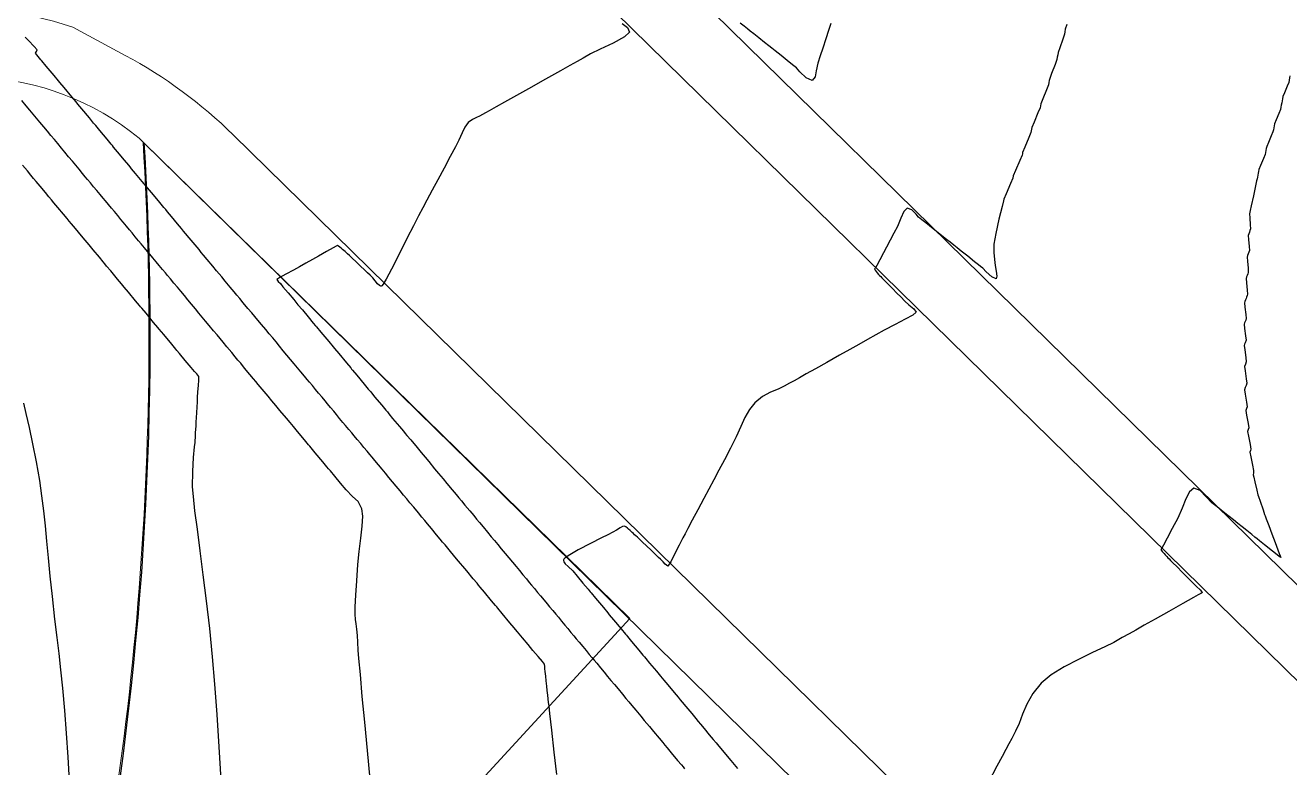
# Model space of a CAD drawing. Header units: millimetres. Extents: x 340454 to 342791, y 6993867 to 6995092.
# Drawn here: x 341711.5 to 341757.8, y 6994418.21 to 6994445.38 of the extents above; entities that cross this region are included whole.
import ezdxf

# ---------------------------------------------------------------- set-up
doc = ezdxf.new("R2010")
doc.units = ezdxf.units.MM
doc.header["$LTSCALE"] = 10
for name, color, linetype in [('T-HM-CURVA_INTERMEDIARIA', 45, 'Continuous'), ('T-HM-CURVA_MESTRA', 20, 'Continuous'), ('URB-Calçadas', 2, 'Continuous'), ('URB-Quadras', 3, 'Continuous')]:
    doc.layers.add(name, color=color, linetype=linetype)

msp = doc.modelspace()

# ---------------------------------------------------------------- linework, layer by layer
at = {"layer": 'T-HM-CURVA_INTERMEDIARIA', "color": 45, "linetype": 'Continuous', "lineweight": -3, "flags": 128}
for points, elevation in [([(341733.358, 6994445.45), (341733.554, 6994445.301), (341733.622, 6994445.138), (341733.434, 6994444.959), (341733.022, 6994444.736), (341732.552, 6994444.513), (341732.191, 6994444.335), (341731.923, 6994444.185), (341731.71, 6994444.065), (341731.441, 6994443.914), (341731.093, 6994443.719), (341730.541, 6994443.409), (341729.922, 6994443.062), (341729.375, 6994442.755), (341729.039, 6994442.567), (341728.738, 6994442.398), (341728.488, 6994442.257), (341728.344, 6994442.177), (341728.236, 6994442.116), (341728.127, 6994442.055), (341728.02, 6994442.009), (341727.868, 6994441.939), (341727.714, 6994441.823), (341727.596, 6994441.657), (341727.498, 6994441.444), (341727.374, 6994441.185), (341727.244, 6994440.94), (341727.054, 6994440.582), (341726.83, 6994440.161), (341726.602, 6994439.733), (341726.397, 6994439.347), (341726.203, 6994438.982), (341726.052, 6994438.698), (341725.901, 6994438.414), (341725.707, 6994438.049), (341725.478, 6994437.6), (341725.195, 6994437.029), (341724.908, 6994436.461), (341724.712, 6994436.094), (341724.601, 6994435.913), (341724.55, 6994435.852), (341724.534, 6994435.842), (341724.51, 6994435.842), (341724.463, 6994435.86), (341724.393, 6994435.92), (341724.306, 6994436.03), (341724.219, 6994436.141), (341724.121, 6994436.234), (341724.024, 6994436.327), (341723.913, 6994436.432), (341723.772, 6994436.567), (341723.619, 6994436.712), (341723.45, 6994436.873), (341723.366, 6994436.953), (341723.299, 6994437.016), (341723.254, 6994437.057), (341723.205, 6994437.102), (341723.158, 6994437.144), (341723.118, 6994437.179), (341723.072, 6994437.219), (341723.016, 6994437.264), (341722.971, 6994437.299), (341722.924, 6994437.328), (341722.876, 6994437.295), (341722.771, 6994437.236), (341722.527, 6994437.099), (341722.235, 6994436.935), (341722.01, 6994436.809), (341721.771, 6994436.675), (341721.535, 6994436.543), (341721.318, 6994436.421), (341721.043, 6994436.273), (341720.813, 6994436.15), (341720.713, 6994436.081), (341720.761, 6994436.009), (341720.838, 6994435.93), (341720.933, 6994435.817), (341721.119, 6994435.594), (341721.326, 6994435.346), (341721.482, 6994435.158), (341721.643, 6994434.966), (341721.856, 6994434.709), (341722.044, 6994434.484), (341722.126, 6994434.386), (341722.16, 6994434.345), (341722.318, 6994434.155), (341722.609, 6994433.806), (341722.769, 6994433.614), (341722.821, 6994433.552), (341722.974, 6994433.368), (341723.256, 6994433.03), (341723.413, 6994432.842), (341723.447, 6994432.8), (341723.482, 6994432.759), (341723.632, 6994432.579), (341723.903, 6994432.254), (341724.056, 6994432.069), (341724.1, 6994432.017), (341724.144, 6994431.964), (341724.29, 6994431.789), (341724.549, 6994431.479), (341724.7, 6994431.297), (341724.754, 6994431.233), (341724.807, 6994431.169), (341724.949, 6994430.998), (341725.195, 6994430.704), (341725.344, 6994430.525), (341725.407, 6994430.449), (341725.471, 6994430.372), (341725.61, 6994430.206), (341725.841, 6994429.929), (341725.987, 6994429.753), (341726.061, 6994429.664), (341726.135, 6994429.576), (341726.27, 6994429.413), (341726.486, 6994429.154), (341726.631, 6994428.981), (341726.715, 6994428.88), (341726.799, 6994428.779), (341726.932, 6994428.619), (341727.131, 6994428.381), (341727.274, 6994428.209), (341727.369, 6994428.094), (341727.464, 6994427.98), (341727.594, 6994427.824), (341727.775, 6994427.608), (341727.918, 6994427.436), (341728.025, 6994427.308), (341728.131, 6994427.18), (341728.261, 6994427.024), (341728.424, 6994426.829), (341728.561, 6994426.664), (341728.681, 6994426.521), (341728.8, 6994426.378), (341728.926, 6994426.227), (341729.071, 6994426.052), (341729.205, 6994425.892), (341729.337, 6994425.733), (341729.47, 6994425.574), (341729.591, 6994425.428), (341729.719, 6994425.276), (341729.849, 6994425.12), (341729.953, 6994424.994), (341730.036, 6994424.895), (341730.141, 6994424.769), (341730.258, 6994424.628), (341730.367, 6994424.497), (341730.492, 6994424.348), (341730.606, 6994424.211), (341730.696, 6994424.103), (341730.81, 6994423.967), (341730.925, 6994423.829), (341731.018, 6994423.717), (341731.136, 6994423.575), (341731.259, 6994423.427), (341731.363, 6994423.303), (341731.479, 6994423.164), (341731.586, 6994423.035), (341731.672, 6994422.932), (341731.779, 6994422.803), (341731.907, 6994422.65), (341732.029, 6994422.504), (341732.149, 6994422.36), (341732.247, 6994422.242), (341732.325, 6994422.149), (341732.423, 6994422.031), (341732.555, 6994421.872), (341732.695, 6994421.704), (341732.82, 6994421.555), (341732.943, 6994421.407), (341733.066, 6994421.259), (341733.204, 6994421.094), (341733.363, 6994420.904), (341733.492, 6994420.749), (341733.601, 6994420.618), (341733.71, 6994420.487), (341733.854, 6994420.314), (341734.035, 6994420.097), (341734.164, 6994419.942), (341734.259, 6994419.828), (341734.354, 6994419.715), (341734.501, 6994419.537), (341734.707, 6994419.29), (341734.839, 6994419.132), (341734.918, 6994419.037), (341734.997, 6994418.942), (341735.149, 6994418.76), (341735.383, 6994418.479), (341735.521, 6994418.314), (341735.581, 6994418.242), (341735.641, 6994418.17)], 696), ([(341749.637, 6994445.415), (341749.579, 6994445.241), (341749.562, 6994445.151), (341749.545, 6994445.06), (341749.486, 6994444.882), (341749.378, 6994444.56), (341749.319, 6994444.383), (341749.303, 6994444.299), (341749.287, 6994444.215), (341749.271, 6994444.131), (341749.202, 6994443.949), (341749.077, 6994443.62), (341749.009, 6994443.44), (341748.994, 6994443.363), (341748.98, 6994443.286), (341748.965, 6994443.209), (341748.891, 6994443.024), (341748.754, 6994442.689), (341748.68, 6994442.506), (341748.667, 6994442.437), (341748.654, 6994442.368), (341748.576, 6994442.179), (341748.434, 6994441.834), (341748.357, 6994441.646), (341748.346, 6994441.586), (341748.334, 6994441.525), (341748.323, 6994441.464), (341748.242, 6994441.273), (341748.095, 6994440.923), (341748.015, 6994440.733), (341748.006, 6994440.681), (341747.996, 6994440.629), (341747.913, 6994440.434), (341747.759, 6994440.075), (341747.675, 6994439.877), (341747.66, 6994439.792), (341747.572, 6994439.588), (341747.411, 6994439.219), (341747.324, 6994439.017), (341747.312, 6994438.954), (341747.262, 6994438.754), (341747.149, 6994438.293), (341747.032, 6994437.769), (341746.966, 6994437.378), (341746.963, 6994437.071), (341746.988, 6994436.818), (341747.012, 6994436.595), (341747.046, 6994436.381), (341747.077, 6994436.203), (341747.043, 6994436.103), (341746.888, 6994436.176), (341746.684, 6994436.364), (341746.558, 6994436.489), (341746.479, 6994436.553), (341746.399, 6994436.616), (341746.258, 6994436.728), (341746.006, 6994436.929), (341745.772, 6994437.115), (341745.62, 6994437.236), (341745.499, 6994437.332), (341745.359, 6994437.444), (341745.225, 6994437.55), (341745.119, 6994437.635), (341744.985, 6994437.741), (341744.746, 6994437.932), (341744.47, 6994438.152), (341744.324, 6994438.268), (341744.261, 6994438.318), (341744.199, 6994438.367), (341744.113, 6994438.468), (341743.954, 6994438.628), (341743.788, 6994438.694), (341743.666, 6994438.573), (341743.561, 6994438.322), (341743.43, 6994438.021), (341743.301, 6994437.778), (341743.163, 6994437.518), (341743.03, 6994437.268), (341742.917, 6994437.056), (341742.784, 6994436.805), (341742.672, 6994436.594), (341742.624, 6994436.504), (341742.59, 6994436.467), (341742.616, 6994436.417), (341742.654, 6994436.369), (341742.686, 6994436.33), (341742.745, 6994436.264), (341742.78, 6994436.226), (341742.819, 6994436.185), (341742.861, 6994436.141), (341742.919, 6994436.081), (341742.977, 6994436.022), (341743.042, 6994435.956), (341743.142, 6994435.856), (341743.251, 6994435.746), (341743.412, 6994435.584), (341743.552, 6994435.444), (341743.709, 6994435.286), (341743.848, 6994435.147), (341744.03, 6994435.006), (341744.114, 6994434.88), (341743.998, 6994434.776), (341743.719, 6994434.624), (341743.345, 6994434.436), (341742.946, 6994434.225), (341742.64, 6994434.053), (341742.335, 6994433.882), (341742.021, 6994433.706), (341741.685, 6994433.518), (341741.315, 6994433.31), (341740.847, 6994433.047), (341740.432, 6994432.814), (341740.092, 6994432.624), (341739.848, 6994432.487), (341739.646, 6994432.374), (341739.486, 6994432.284), (341739.283, 6994432.17), (341739.061, 6994432.069), (341738.788, 6994431.956), (341738.494, 6994431.799), (341738.206, 6994431.566), (341738.01, 6994431.319), (341737.848, 6994431.03), (341737.696, 6994430.698), (341737.529, 6994430.323), (341737.321, 6994429.902), (341737.099, 6994429.484), (341736.897, 6994429.105), (341736.71, 6994428.752), (341736.529, 6994428.411), (341736.347, 6994428.069), (341736.122, 6994427.647), (341735.921, 6994427.269), (341735.76, 6994426.965), (341735.654, 6994426.767), (341735.577, 6994426.621), (341735.515, 6994426.505), (341735.438, 6994426.36), (341735.298, 6994426.08), (341735.13, 6994425.748), (341735.025, 6994425.584), (341734.933, 6994425.655), (341734.857, 6994425.745), (341734.805, 6994425.794), (341734.752, 6994425.844), (341734.688, 6994425.905), (341734.562, 6994426.025), (341734.41, 6994426.17), (341734.245, 6994426.327), (341734.096, 6994426.468), (341734.028, 6994426.534), (341733.963, 6994426.595), (341733.913, 6994426.643), (341733.858, 6994426.695), (341733.81, 6994426.74), (341733.77, 6994426.778), (341733.722, 6994426.822), (341733.685, 6994426.855), (341733.647, 6994426.889), (341733.584, 6994426.944), (341733.543, 6994426.979), (341733.487, 6994427.023), (341733.444, 6994427.054), (341733.368, 6994427.037), (341733.282, 6994426.989), (341733.143, 6994426.911), (341733.008, 6994426.835), (341732.822, 6994426.731), (341732.602, 6994426.62), (341732.199, 6994426.419), (341731.745, 6994426.183), (341731.432, 6994426.006), (341731.271, 6994425.897), (341731.214, 6994425.844), (341731.205, 6994425.824), (341731.202, 6994425.795), (341731.215, 6994425.743), (341731.268, 6994425.67), (341731.381, 6994425.572), (341731.541, 6994425.42), (341731.704, 6994425.224), (341731.918, 6994424.968), (341732.104, 6994424.745), (341732.184, 6994424.648), (341732.217, 6994424.609), (341732.375, 6994424.42), (341732.667, 6994424.069), (341732.828, 6994423.876), (341732.882, 6994423.811), (341733.035, 6994423.627), (341733.315, 6994423.292), (341733.471, 6994423.104), (341733.51, 6994423.058), (341733.548, 6994423.011), (341733.696, 6994422.834), (341733.962, 6994422.516), (341734.115, 6994422.332), (341734.165, 6994422.271), (341734.215, 6994422.211), (341734.358, 6994422.04), (341734.608, 6994421.74), (341734.759, 6994421.559), (341734.821, 6994421.485), (341734.883, 6994421.41), (341735.021, 6994421.244), (341735.254, 6994420.965), (341735.402, 6994420.787), (341735.477, 6994420.697), (341735.552, 6994420.608), (341735.686, 6994420.447), (341735.899, 6994420.191), (341736.046, 6994420.015), (341736.135, 6994419.908), (341736.223, 6994419.802), (341736.353, 6994419.646), (341736.543, 6994419.418), (341736.689, 6994419.243), (341736.793, 6994419.118), (341736.897, 6994418.994), (341737.026, 6994418.839), (341737.193, 6994418.639), (341737.333, 6994418.471), (341737.452, 6994418.327), (341737.572, 6994418.184)], 697), ([(341740.99, 6994445.445), (341740.908, 6994445.197), (341740.805, 6994444.884), (341740.695, 6994444.544), (341740.605, 6994444.267), (341740.518, 6994443.999), (341740.459, 6994443.723), (341740.415, 6994443.493), (341740.309, 6994443.37), (341740.095, 6994443.463), (341739.862, 6994443.687), (341739.742, 6994443.822), (341739.689, 6994443.864), (341739.636, 6994443.906), (341739.472, 6994444.037), (341739.17, 6994444.277), (341738.955, 6994444.448), (341738.837, 6994444.542), (341738.718, 6994444.637), (341738.567, 6994444.757), (341738.36, 6994444.922), (341738.169, 6994445.074), (341738.042, 6994445.175), (341737.942, 6994445.255), (341737.815, 6994445.355), (341737.676, 6994445.466)], 696), ([(341757.806, 6994443.537), (341757.792, 6994443.456), (341757.778, 6994443.375), (341757.761, 6994443.294), (341757.703, 6994443.151), (341757.605, 6994442.916), (341757.548, 6994442.775), (341757.532, 6994442.698), (341757.518, 6994442.62), (341757.504, 6994442.542), (341757.489, 6994442.463), (341757.476, 6994442.384), (341757.459, 6994442.306), (341757.4, 6994442.162), (341757.298, 6994441.924), (341757.24, 6994441.783), (341757.224, 6994441.708), (341757.211, 6994441.632), (341757.198, 6994441.556), (341757.183, 6994441.481), (341757.121, 6994441.334), (341757.015, 6994441.089), (341756.954, 6994440.945), (341756.94, 6994440.873), (341756.928, 6994440.801), (341756.915, 6994440.728), (341756.901, 6994440.655), (341756.837, 6994440.506), (341756.726, 6994440.253), (341756.663, 6994440.105), (341756.649, 6994440.037), (341756.637, 6994439.968), (341756.625, 6994439.899), (341756.612, 6994439.83), (341756.599, 6994439.76), (341756.586, 6994439.69), (341756.547, 6994439.512), (341756.466, 6994439.144), (341756.384, 6994438.778), (341756.346, 6994438.602), (341756.333, 6994438.54), (341756.323, 6994438.478), (341756.332, 6994438.333), (341756.349, 6994438.081), (341756.357, 6994437.936), (341756.341, 6994437.875), (341756.322, 6994437.814), (341756.299, 6994437.753), (341756.279, 6994437.69), (341756.288, 6994437.542), (341756.308, 6994437.285), (341756.318, 6994437.138), (341756.299, 6994437.079), (341756.277, 6994437.02), (341756.255, 6994436.961), (341756.236, 6994436.902), (341756.247, 6994436.751), (341756.269, 6994436.489), (341756.281, 6994436.34), (341756.262, 6994436.284), (341756.241, 6994436.228), (341756.22, 6994436.172), (341756.201, 6994436.115), (341756.214, 6994435.962), (341756.24, 6994435.694), (341756.253, 6994435.542), (341756.236, 6994435.489), (341756.215, 6994435.437), (341756.197, 6994435.383), (341756.178, 6994435.33), (341756.157, 6994435.277), (341756.14, 6994435.223), (341756.155, 6994435.069), (341756.185, 6994434.799), (341756.201, 6994434.647), (341756.184, 6994434.596), (341756.165, 6994434.547), (341756.145, 6994434.496), (341756.128, 6994434.446), (341756.146, 6994434.29), (341756.18, 6994434.013), (341756.197, 6994433.858), (341756.163, 6994433.764), (341756.145, 6994433.718), (341756.129, 6994433.67), (341756.149, 6994433.511), (341756.187, 6994433.227), (341756.207, 6994433.07), (341756.174, 6994432.983), (341756.142, 6994432.897), (341756.164, 6994432.734), (341756.207, 6994432.443), (341756.23, 6994432.282), (341756.2, 6994432.204), (341756.17, 6994432.124), (341756.139, 6994432.044), (341756.165, 6994431.881), (341756.214, 6994431.587), (341756.241, 6994431.425), (341756.213, 6994431.354), (341756.185, 6994431.282), (341756.214, 6994431.115), (341756.269, 6994430.812), (341756.299, 6994430.647), (341756.274, 6994430.584), (341756.249, 6994430.521), (341756.282, 6994430.35), (341756.343, 6994430.039), (341756.376, 6994429.87), (341756.355, 6994429.816), (341756.333, 6994429.762), (341756.369, 6994429.595), (341756.438, 6994429.282), (341756.476, 6994429.093), (341756.465, 6994428.999), (341756.454, 6994428.925), (341756.485, 6994428.841), (341756.524, 6994428.672), (341756.594, 6994428.367), (341756.633, 6994428.2), (341756.658, 6994428.133), (341756.716, 6994427.962), (341756.821, 6994427.652), (341756.878, 6994427.483), (341756.897, 6994427.434), (341756.937, 6994427.325), (341757.032, 6994427.071), (341757.145, 6994426.767), (341757.261, 6994426.456), (341757.363, 6994426.182), (341757.413, 6994426.047), (341757.449, 6994425.965), (341757.468, 6994425.899), (341757.408, 6994425.94), (341757.335, 6994426.005), (341757.165, 6994426.14), (341756.872, 6994426.373), (341756.69, 6994426.518), (341756.605, 6994426.586), (341756.521, 6994426.653), (341756.409, 6994426.742), (341756.225, 6994426.888), (341756.052, 6994427.026), (341755.892, 6994427.154), (341755.734, 6994427.279), (341755.579, 6994427.402), (341755.424, 6994427.526), (341755.286, 6994427.635), (341755.135, 6994427.756), (341754.948, 6994427.905), (341754.733, 6994428.129), (341754.512, 6994428.358), (341754.28, 6994428.437), (341754.125, 6994428.313), (341753.997, 6994428.053), (341753.864, 6994427.711), (341753.698, 6994427.341), (341753.498, 6994426.966), (341753.311, 6994426.613), (341753.171, 6994426.351), (341753.116, 6994426.246), (341753.083, 6994426.2), (341753.13, 6994426.13), (341753.168, 6994426.084), (341753.201, 6994426.047), (341753.236, 6994426.007), (341753.293, 6994425.946), (341753.339, 6994425.897), (341753.384, 6994425.85), (341753.436, 6994425.798), (341753.507, 6994425.726), (341753.67, 6994425.562), (341753.864, 6994425.366), (341754.116, 6994425.114), (341754.384, 6994424.845), (341754.512, 6994424.716), (341754.57, 6994424.658), (341754.605, 6994424.622), (341754.541, 6994424.585), (341754.45, 6994424.535), (341754.278, 6994424.438), (341753.881, 6994424.215), (341753.372, 6994423.93), (341752.864, 6994423.645), (341752.471, 6994423.425), (341752.157, 6994423.248), (341751.912, 6994423.111), (341751.667, 6994422.974), (341751.353, 6994422.797), (341751.025, 6994422.632), (341750.576, 6994422.423), (341750.062, 6994422.176), (341749.54, 6994421.902), (341749.066, 6994421.61), (341748.697, 6994421.308), (341748.392, 6994420.93), (341748.173, 6994420.542), (341748.013, 6994420.167), (341747.884, 6994419.827), (341747.76, 6994419.544), (341747.622, 6994419.284), (341747.514, 6994419.082), (341747.406, 6994418.879), (341747.268, 6994418.62), (341747.077, 6994418.261), (341746.768, 6994417.679)], 698), ([(341724.123, 6994417.791), (341724.022, 6994418.844), (341723.925, 6994419.876), (341723.838, 6994420.823), (341723.767, 6994421.621), (341723.716, 6994422.206), (341723.69, 6994422.513), (341723.669, 6994422.811), (341723.656, 6994423.053), (341723.639, 6994423.285), (341723.614, 6994423.481), (341723.59, 6994423.636), (341723.575, 6994423.832), (341723.581, 6994424.105), (341723.604, 6994424.528), (341723.638, 6994425.055), (341723.676, 6994425.643), (341723.722, 6994426.13), (341723.783, 6994426.608), (341723.836, 6994427.047), (341723.857, 6994427.416), (341723.823, 6994427.688), (341723.68, 6994427.956), (341723.484, 6994428.142), (341723.246, 6994428.38), (341723.039, 6994428.629), (341722.831, 6994428.878), (341722.67, 6994429.071), (341722.603, 6994429.152), (341722.542, 6994429.224), (341722.392, 6994429.405), (341722.116, 6994429.736), (341721.959, 6994429.924), (341721.914, 6994429.979), (341721.868, 6994430.033), (341721.724, 6994430.206), (341721.468, 6994430.513), (341721.316, 6994430.697), (341721.256, 6994430.768), (341721.196, 6994430.84), (341721.057, 6994431.007), (341720.821, 6994431.29), (341720.672, 6994431.469), (341720.598, 6994431.557), (341720.525, 6994431.645), (341720.39, 6994431.807), (341720.175, 6994432.065), (341720.028, 6994432.241), (341719.942, 6994432.345), (341719.855, 6994432.449), (341719.723, 6994432.607), (341719.529, 6994432.84), (341719.385, 6994433.013), (341719.285, 6994433.132), (341719.186, 6994433.252), (341719.056, 6994433.408), (341718.882, 6994433.616), (341718.741, 6994433.785), (341718.63, 6994433.919), (341718.518, 6994434.053), (341718.389, 6994434.207), (341718.233, 6994434.395), (341718.098, 6994434.557), (341717.975, 6994434.705), (341717.852, 6994434.852), (341717.727, 6994435.003), (341717.586, 6994435.172), (341717.454, 6994435.33), (341717.321, 6994435.49), (341717.188, 6994435.649), (341717.066, 6994435.796), (341716.939, 6994435.948), (341716.811, 6994436.102), (341716.708, 6994436.225), (341716.626, 6994436.323), (341716.524, 6994436.446), (341716.405, 6994436.588), (341716.292, 6994436.724), (341716.167, 6994436.874), (341716.057, 6994437.005), (341715.97, 6994437.11), (341715.861, 6994437.241), (341715.745, 6994437.38), (341715.645, 6994437.5), (341715.523, 6994437.646), (341715.406, 6994437.786), (341715.314, 6994437.898), (341715.198, 6994438.036), (341715.084, 6994438.173), (341714.994, 6994438.281), (341714.88, 6994438.418), (341714.758, 6994438.564), (341714.655, 6994438.688), (341714.539, 6994438.828), (341714.43, 6994438.958), (341714.344, 6994439.061), (341714.236, 6994439.191), (341714.112, 6994439.339), (341713.998, 6994439.476), (341713.879, 6994439.619), (341713.777, 6994439.742), (341713.695, 6994439.84), (341713.593, 6994439.963), (341713.466, 6994440.114), (341713.342, 6994440.264), (341713.22, 6994440.41), (341713.084, 6994440.573), (341712.949, 6994440.735), (341712.82, 6994440.89), (341712.685, 6994441.052), (341712.561, 6994441.201), (341712.433, 6994441.354), (341712.305, 6994441.507), (341712.174, 6994441.665), (341712.029, 6994441.839), (341711.902, 6994441.991), (341711.782, 6994442.135), (341711.662, 6994442.279), (341711.528, 6994442.44), (341711.373, 6994442.626)], 694), ([(341718.671, 6994417.772), (341718.597, 6994418.969), (341718.518, 6994420.154), (341718.435, 6994421.274), (341718.352, 6994422.274), (341718.249, 6994423.307), (341718.135, 6994424.314), (341718.016, 6994425.27), (341717.901, 6994426.154), (341717.797, 6994426.942), (341717.711, 6994427.61), (341717.651, 6994428.136), (341717.624, 6994428.496), (341717.629, 6994429.048), (341717.661, 6994429.564), (341717.697, 6994429.951), (341717.715, 6994430.119), (341717.719, 6994430.2), (341717.724, 6994430.281), (341717.729, 6994430.372), (341717.735, 6994430.476), (341717.741, 6994430.587), (341717.748, 6994430.718), (341717.756, 6994430.853), (341717.765, 6994431.023), (341717.776, 6994431.203), (341717.788, 6994431.422), (341717.797, 6994431.588), (341717.806, 6994431.756), (341717.818, 6994431.964), (341717.837, 6994432.201), (341717.855, 6994432.401), (341717.849, 6994432.524), (341717.781, 6994432.622), (341717.693, 6994432.713), (341717.571, 6994432.859), (341717.352, 6994433.121), (341717.143, 6994433.372), (341717.049, 6994433.485), (341717.015, 6994433.525), (341716.858, 6994433.714), (341716.566, 6994434.064), (341716.405, 6994434.257), (341716.347, 6994434.327), (341716.196, 6994434.509), (341715.918, 6994434.842), (341715.762, 6994435.029), (341715.721, 6994435.078), (341715.68, 6994435.127), (341715.534, 6994435.303), (341715.271, 6994435.618), (341715.118, 6994435.801), (341715.066, 6994435.864), (341715.014, 6994435.927), (341714.872, 6994436.098), (341714.624, 6994436.394), (341714.475, 6994436.574), (341714.412, 6994436.649), (341714.348, 6994436.725), (341714.209, 6994436.892), (341713.977, 6994437.171), (341713.831, 6994437.346), (341713.759, 6994437.432), (341713.687, 6994437.519), (341713.55, 6994437.683), (341713.332, 6994437.945), (341713.188, 6994438.118), (341713.107, 6994438.215), (341713.025, 6994438.312), (341712.891, 6994438.474), (341712.687, 6994438.719), (341712.544, 6994438.89), (341712.454, 6994438.998), (341712.364, 6994439.106), (341712.232, 6994439.264), (341712.042, 6994439.493), (341711.9, 6994439.662), (341711.802, 6994439.78), (341711.704, 6994439.898), (341711.573, 6994440.055), (341711.397, 6994440.266)], 693), ([(341713.12, 6994417.727), (341713.068, 6994418.602), (341713.01, 6994419.473), (341712.946, 6994420.301), (341712.872, 6994421.126), (341712.803, 6994421.796), (341712.734, 6994422.389), (341712.662, 6994422.981), (341712.582, 6994423.65), (341712.489, 6994424.474), (341712.41, 6994425.222), (341712.345, 6994425.89), (341712.288, 6994426.498), (341712.233, 6994427.067), (341712.175, 6994427.614), (341712.107, 6994428.162), (341712.025, 6994428.728), (341711.908, 6994429.408), (341711.778, 6994430.066), (341711.65, 6994430.666), (341711.535, 6994431.173), (341711.448, 6994431.552)], 692)]:
    msp.add_lwpolyline(points, dxfattribs=dict(at, elevation=elevation))
at = {"layer": 'T-HM-CURVA_MESTRA', "color": 20, "linetype": 'Continuous', "lineweight": -3, "elevation": 695, "flags": 128}
msp.add_lwpolyline([(341730.958, 6994417.958), (341730.865, 6994418.782), (341730.775, 6994419.583), (341730.705, 6994420.2), (341730.674, 6994420.472), (341730.66, 6994420.601), (341730.646, 6994420.73), (341730.63, 6994420.869), (341730.612, 6994421.032), (341730.593, 6994421.199), (341730.572, 6994421.392), (341730.552, 6994421.567), (341730.534, 6994421.732), (341730.523, 6994421.827), (341730.517, 6994421.917), (341730.504, 6994422.003), (341730.43, 6994422.1), (341730.274, 6994422.283), (341730.087, 6994422.503), (341729.909, 6994422.716), (341729.698, 6994422.97), (341729.52, 6994423.183), (341729.443, 6994423.275), (341729.395, 6994423.334), (341729.242, 6994423.517), (341728.96, 6994423.856), (341728.8, 6994424.047), (341728.758, 6994424.098), (341728.716, 6994424.148), (341728.571, 6994424.322), (341728.311, 6994424.634), (341728.156, 6994424.819), (341728.097, 6994424.89), (341728.038, 6994424.961), (341727.9, 6994425.127), (341727.663, 6994425.411), (341727.513, 6994425.592), (341727.438, 6994425.682), (341727.363, 6994425.772), (341727.229, 6994425.932), (341727.017, 6994426.187), (341726.869, 6994426.364), (341726.779, 6994426.472), (341726.69, 6994426.579), (341726.559, 6994426.736), (341726.37, 6994426.962), (341726.226, 6994427.136), (341726.123, 6994427.26), (341726.02, 6994427.383), (341725.89, 6994427.539), (341725.722, 6994427.741), (341725.582, 6994427.908), (341725.466, 6994428.047), (341725.35, 6994428.186), (341725.223, 6994428.339), (341725.073, 6994428.519), (341724.938, 6994428.68), (341724.81, 6994428.834), (341724.682, 6994428.988), (341724.559, 6994429.136), (341724.426, 6994429.296), (341724.295, 6994429.453), (341724.194, 6994429.574), (341724.114, 6994429.67), (341724.013, 6994429.791), (341723.894, 6994429.934), (341723.778, 6994430.073), (341723.651, 6994430.225), (341723.541, 6994430.357), (341723.454, 6994430.462), (341723.343, 6994430.594), (341723.228, 6994430.732), (341723.13, 6994430.85), (341723.008, 6994430.997), (341722.887, 6994431.142), (341722.79, 6994431.258), (341722.675, 6994431.396), (341722.564, 6994431.529), (341722.475, 6994431.636), (341722.364, 6994431.769), (341722.239, 6994431.919), (341722.127, 6994432.054), (341722.008, 6994432.196), (341721.905, 6994432.32), (341721.824, 6994432.418), (341721.721, 6994432.541), (341721.592, 6994432.696), (341721.464, 6994432.849), (341721.342, 6994432.995), (341721.21, 6994433.154), (341721.077, 6994433.313), (341720.945, 6994433.472), (341720.803, 6994433.642), (341720.678, 6994433.793), (341720.556, 6994433.939), (341720.433, 6994434.086), (341720.299, 6994434.248), (341720.143, 6994434.435), (341720.014, 6994434.589), (341719.902, 6994434.724), (341719.79, 6994434.858), (341719.651, 6994435.024), (341719.481, 6994435.228), (341719.351, 6994435.385), (341719.248, 6994435.507), (341719.146, 6994435.63), (341719.005, 6994435.8), (341718.82, 6994436.022), (341718.689, 6994436.179), (341718.596, 6994436.291), (341718.503, 6994436.402), (341718.361, 6994436.573), (341718.161, 6994436.812), (341718.028, 6994436.972), (341717.943, 6994437.073), (341717.859, 6994437.174), (341717.716, 6994437.346), (341717.503, 6994437.602), (341717.367, 6994437.764), (341717.292, 6994437.855), (341717.216, 6994437.947), (341717.071, 6994438.12), (341716.846, 6994438.39), (341716.708, 6994438.556), (341716.64, 6994438.637), (341716.572, 6994438.719), (341716.426, 6994438.894), (341716.189, 6994439.178), (341716.048, 6994439.347), (341715.988, 6994439.419), (341715.928, 6994439.491), (341715.781, 6994439.668), (341715.534, 6994439.965), (341715.39, 6994440.136), (341715.338, 6994440.2), (341715.285, 6994440.263), (341715.135, 6994440.443), (341714.878, 6994440.751), (341714.733, 6994440.926), (341714.687, 6994440.98), (341714.641, 6994441.035), (341714.49, 6994441.217), (341714.224, 6994441.537), (341714.075, 6994441.715), (341714.036, 6994441.761), (341713.998, 6994441.807), (341713.844, 6994441.992), (341713.569, 6994442.322), (341713.418, 6994442.503), (341713.354, 6994442.58), (341713.198, 6994442.767), (341712.915, 6994443.107), (341712.761, 6994443.292), (341712.711, 6994443.352), (341712.552, 6994443.543), (341712.261, 6994443.891), (341712.104, 6994444.08), (341712.067, 6994444.124), (341711.966, 6994444.243), (341711.866, 6994444.365), (341711.905, 6994444.431), (341711.931, 6994444.485), (341711.819, 6994444.607), (341711.609, 6994444.829), (341711.491, 6994444.949)], dxfattribs=at)
at = {"layer": 'URB-Calçadas', "lineweight": 0}
for points in [[(341465.549, 6994408.477, 0.017619), (341608.344, 6994403.976, 0.095454), (341661.137, 6994415.012), (341661.137, 6994415.012), (341661.137, 6994415.012, 0.080859), (341702.01, 6994444.146), (341702.01, 6994444.146, -0.216427), (341713.237, 6994445.318), (341715.159, 6994444.283, -0.070464), (341719.112, 6994441.373), (341762.085, 6994399.264, -0.1217), (341777.729, 6994375.246, 0.346942), (341824.461, 6994337.89), (341885.502, 6994331.862, 0.032652), (341897.249, 6994331.897, 0.063839), (341919.984, 6994336.412, 0.019522), (341947.001, 6994347.519, -0.066321), (342002.369, 6994364.024, 0.079793), (342013.358, 6994369.194), (342015.438, 6994375.96, 0.055249), (342044.396, 6994473.014), (342044.366, 6994491.724, 0.02818), (342048.626, 6994542.987, -0.045751), (342067.037, 6994709.74)], [(341813.189, 6994548.521, -0.154603), (341769.061, 6994422.419, -0.499968), (341758.211, 6994421.262), (341722.09, 6994456.659, -0.315349), (341720.75, 6994466.552, 0.143753), (341748.209, 6994550.157, -0.011113), (341750.487, 6994604.294, -0.380362), (341759.213, 6994611.243, -0.065745), (341810.489, 6994599.218, -0.387497), (341814.847, 6994591.795, 0.009382), (341813.189, 6994548.516)], [(341549.964, 6994572.578), (341544.441, 6994513.129, 0.441915), (341552.414, 6994504.389), (341573.451, 6994504.41, -2.636759), (341572.626, 6994493.167, -0.012632), (341474.754, 6994497.063, 0.571181), (341474.754, 6994497.063, 0.423438), (341466.244, 6994490.841), (341461.414, 6994441.05, 0.451996), (341468.35, 6994432.344, 0.01745), (341608.104, 6994427.975, 0.093596), (341651.192, 6994436.869, 0.2812), (341724.28, 6994553.693)]]:
    msp.add_lwpolyline(points, format="xyb", dxfattribs=at)
at = {"layer": 'URB-Quadras', "color": 252, "lineweight": 0}
for points in [[(341759.961, 6994423.047, 0.453388), (341767.461, 6994423.619, 0.154587), (341811.19, 6994548.568, -0.00938), (341812.851, 6994591.909, 0.3287), (341809.609, 6994596.878, 0.06575), (341758.965, 6994608.756, 0.424435), (341753.481, 6994604.101, 0.011116), (341751.208, 6994550.08, -0.143782), (341723.221, 6994464.851, 0.364579), (341723.84, 6994458.445), (341759.961, 6994423.047)], [(341572.659, 6994506.386, -2.326577), (341571.688, 6994491.18, -0.012591), (341474.035, 6994495.106, 0.405063), (341468.732, 6994490.599), (341463.902, 6994440.809, 0.423192), (341468.548, 6994435.337, 0.017447), (341608.073, 6994430.975, 0.093313), (341649.949, 6994439.602, 0.275349), (341721.223, 6994551.03)], [(342048.503, 6994361.753), (342015.495, 6994367.637, -0.08624), (342002.91, 6994361.578, 0.066486), (341948.033, 6994345.242, 0.000965), (341948.033, 6994345.242, -0.019539), (341920.811, 6994334.053, -0.063932), (341897.42, 6994329.403, -0.032775), (341885.301, 6994329.369), (341824.328, 6994335.391, -0.240939), (341824.328, 6994335.391, -0.345548), (341775.325, 6994374.547, 0.121255), (341760.357, 6994397.458), (341715.842, 6994441.08)]]:
    msp.add_lwpolyline(points, format="xyb", dxfattribs=at)
for points in [[(341703.93, 6994441.826, -0.080581), (341662.381, 6994412.28, -0.014691), (341654.401, 6994409.207, 0.282783), (341653.082, 6994407.579), (341652.199, 6994400.833, -0.027057), (341644.332, 6994361.297, 0.005791), (341707.675, 6994363.454), (341712.783, 6994406.509, 0.073867), (341715.813, 6994441.106), (341715.665, 6994441.25, 0.331147)], [(341760.357, 6994397.458), (341715.842, 6994441.08), (341715.812, 6994441.108, -0.073872), (341712.783, 6994406.509), (341712.355, 6994402.898), (341751.162, 6994349.389), (341755.611, 6994342.619, 0.018127), (341759.849, 6994337.16), (341783.148, 6994357.069, -0.095088), (341775.325, 6994374.547, 0.121255)]]:
    msp.add_lwpolyline(points, format="xyb", close=True, dxfattribs=at)
at = {"layer": 'URB-Quadras', "color": 252}
msp.add_lwpolyline([(341733.632, 6994423.672), (341715.842, 6994441.08, -0.017397), (341716.053, 6994432.861, -0.056472), (341712.815, 6994406.448), (341712.388, 6994402.855), (341713.317, 6994401.574), (341733.632, 6994423.672)], format="xyb", close=True, dxfattribs=at)

doc.saveas('drawing.dxf')
